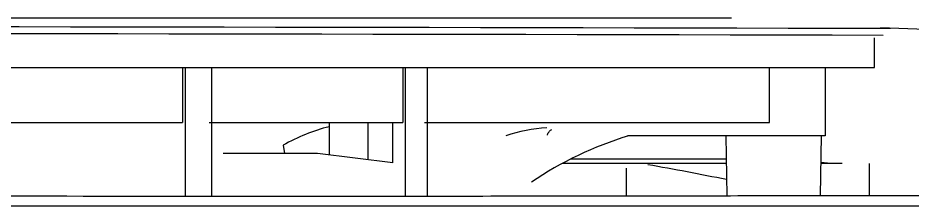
# Model space of a CAD drawing. Header units: millimetres. Extents: x -60 to 7633, y -2614 to 2146.
# Drawn here: x 6345.1 to 6371.24, y 1910.04 to 1915.54 of the extents above; entities that cross this region are included whole.
import ezdxf

# ---------------------------------------------------------------- set-up
doc = ezdxf.new("R2010")
doc.units = ezdxf.units.MM
doc.layers.get('0').update_dxf_attribs({"color": 250})

msp = doc.modelspace()

# ---------------------------------------------------------------- linework, layer by layer
at = {"linetype": 'Continuous'}
for p, q in [((6278.182, 1915.536), (6365.961, 1915.536)), ((6370.14, 1914.091), (6370.14, 1914.953)), ((6274.927, 1914.091), (6370.14, 1914.091)), ((6349.918, 1914.091), (6349.918, 1912.484)), ((6349.989, 1914.091), (6349.989, 1910.337)), ((6350.765, 1914.091), (6350.765, 1910.337)), ((6356.351, 1914.091), (6356.351, 1912.484)), ((6356.422, 1914.091), (6356.422, 1910.338)), ((6357.06, 1914.091), (6357.06, 1910.338)), ((6367.066, 1912.484), (6367.066, 1914.091)), ((6368.69, 1914.091), (6369.19, 1914.091)), ((6368.69, 1914.091), (6368.69, 1912.091)), ((6292.463, 1912.484), (6349.918, 1912.484)), ((6350.694, 1912.484), (6356.351, 1912.484)), ((6354.212, 1911.536), (6354.212, 1912.484)), ((6355.343, 1911.396), (6355.343, 1912.484)), ((6356.05, 1912.484), (6356.05, 1911.309)), ((6356.989, 1912.484), (6367.066, 1912.484)), ((6368.69, 1912.091), (6362.917, 1912.091)), ((6365.79, 1912.091), (6365.82, 1910.349)), ((6368.56, 1910.353), (6368.59, 1912.091)), ((6352.854, 1911.823), (6352.9, 1911.58)), ((6353.858, 1911.58), (6351.101, 1911.58)), ((6356.063, 1911.307), (6353.858, 1911.58)), ((6365.804, 1911.291), (6361.014, 1911.291)), ((6361.266, 1911.422), (6365.802, 1911.422)), ((6368.848, 1911.291), (6368.576, 1911.291)), ((6368.848, 1911.291), (6368.577, 1911.315)), ((6369.19, 1911.291), (6368.848, 1911.291)), ((6369.984, 1911.291), (6369.984, 1910.356)), ((6362.894, 1910.344), (6362.894, 1911.156)), ((6404.49, 1910.045), (6237.89, 1910.045))]:
    msp.add_line(p, q, dxfattribs=at)
for centre, radius, start, end in [((6323.422, -16678.148), 18593.432, 89.8546084, 90.149955), ((6365.098, 1763.664), 151.669, 75.18764, 88.02911), ((6323.412, -16531.785), 18446.869, 89.8540869, 90.1504927), ((6355.636, 1906.819), 5.725, 104.4684, 119.0737), ((6360.938, 1907.295), 5.052, 94.3086, 108.1562), ((6365.961, 1902.086), 10.45, 106.7822, 124.0417), ((6347.758, 1821.66), 90.967, 78.55236, 80.0268)]:
    msp.add_arc(centre, radius, start, end, dxfattribs=at)
for points, knots in [([(6360.576, 1912.118), (6360.579, 1912.132), (6360.589, 1912.166), (6360.622, 1912.214), (6360.659, 1912.25), (6360.685, 1912.268), (6360.697, 1912.275), (6360.699, 1912.276), (6360.699, 1912.276)], [0, 0, 0, 0, 0.0340794, 0.0971388, 0.1487287, 0.1883894, 0.2249188, 0.2562828, 0.2562828, 0.2562828, 0.2562828]), ([(6238.735, 1910.368), (6238.735, 1910.368), (6239.269, 1910.358), (6240.839, 1910.347), (6241.492, 1910.343), (6243.061, 1910.338), (6243.982, 1910.337), (6247.086, 1910.337), (6249.619, 1910.343), (6255.603, 1910.358), (6259.086, 1910.368), (6266.694, 1910.368), (6270.845, 1910.359), (6277.605, 1910.347), (6279.947, 1910.343), (6284.707, 1910.338), (6287.138, 1910.337), (6292.098, 1910.337), (6294.629, 1910.338), (6299.79, 1910.343), (6302.435, 1910.347), (6310.418, 1910.359), (6315.768, 1910.368), (6323.834, 1910.368), (6326.53, 1910.366), (6331.935, 1910.359), (6334.629, 1910.355), (6342.56, 1910.343), (6347.7, 1910.337), (6355.187, 1910.337), (6357.658, 1910.338), (6362.436, 1910.343), (6364.746, 1910.347), (6371.449, 1910.358), (6375.614, 1910.368), (6383.314, 1910.368), (6386.734, 1910.359), (6391.215, 1910.347), (6392.601, 1910.343), (6395.155, 1910.338), (6396.326, 1910.337), (6399.432, 1910.337), (6400.992, 1910.343), (6403.102, 1910.358), (6403.643, 1910.368), (6403.645, 1910.368), (6403.645, 1910.368), (6403.645, 1910.368)], [0, 0, 0, 0, 0.03125, 0.03125, 0.046875, 0.046875, 0.0625, 0.0625, 0.09375, 0.09375, 0.125, 0.125, 0.15625, 0.15625, 0.171875, 0.171875, 0.1875, 0.1875, 0.203125, 0.203125, 0.21875, 0.21875, 0.25, 0.25, 0.265625, 0.265625, 0.28125, 0.28125, 0.3125, 0.3125, 0.328125, 0.328125, 0.34375, 0.34375, 0.375, 0.375, 0.40625, 0.40625, 0.421875, 0.421875, 0.4375, 0.4375, 0.46875, 0.46875, 0.5, 0.5, 0.5000584, 0.5000584, 0.5000584, 0.5000584])]:
    msp.add_open_spline(points, degree=3, knots=knots, dxfattribs=at)

doc.saveas('drawing.dxf')
